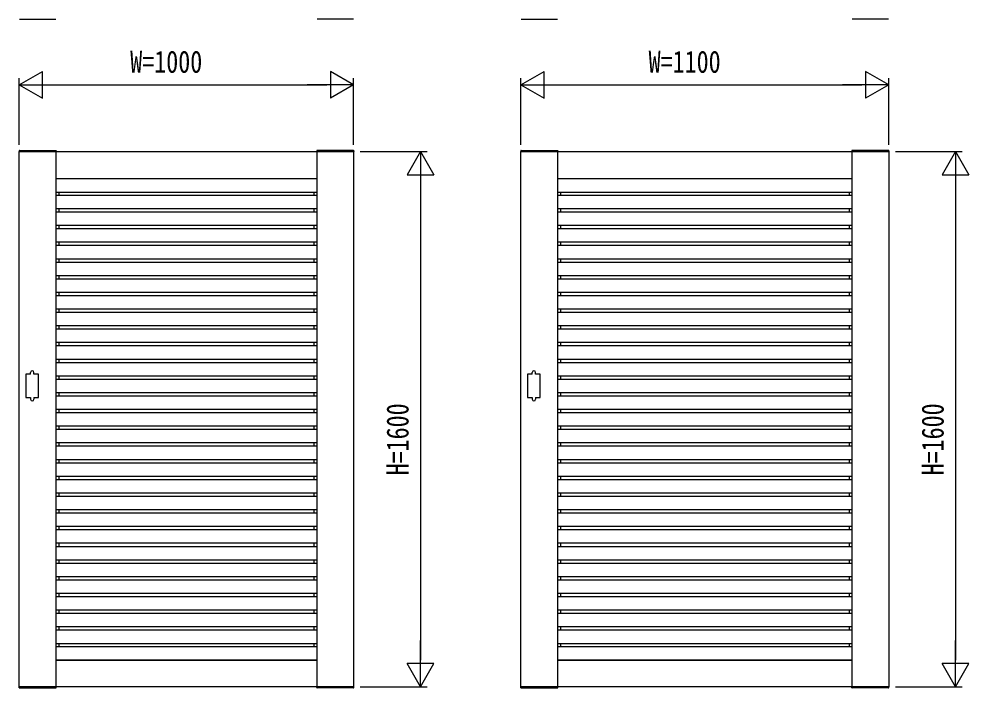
# Model space of a CAD drawing. Units: millimetres on the paper. Extents: x -297 to 297, y -210 to 210.
# Drawn here: x 5 to 147, y -26.5 to 73.5 of the extents above; entities that cross this region are included whole.
import ezdxf
from ezdxf.enums import TextEntityAlignment as Align

# ---------------------------------------------------------------- set-up
doc = ezdxf.new("R2010")
doc.units = ezdxf.units.MM
doc.layers.add('0-2_YKK_A1', color=4, linetype='Continuous')
doc.layers.add('0-3_YKK_D', color=6, linetype='Continuous')
doc.styles.add('ＭＳ ゴシック', font='')
doc.styles.get('ＭＳ ゴシック').set_extended_font_data('MS Gothic')

msp = doc.modelspace()

# ---------------------------------------------------------------- linework, layer by layer
at = {"layer": '0-2_YKK_A1'}
for p, q in [((5.033, 73.475), (10.47, 73.475)), ((54.97, 73.475), (49.533, 73.475)), ((80.033, 73.475), (85.47, 73.475)), ((134.97, 73.475), (129.533, 73.475)), ((4.983, 53.778), (4.976, 53.65)), ((4.976, 53.65), (10.526, 53.65)), ((5.033, 53.825), (10.47, 53.825)), ((10.501, 53.65), (10.501, -26.35)), ((10.52, 53.778), (10.526, 53.65)), ((49.483, 53.778), (49.476, 53.65)), ((55.026, 53.65), (49.476, 53.65)), ((49.501, 53.65), (49.501, -26.35)), ((54.97, 53.825), (49.533, 53.825)), ((55.02, 53.778), (55.026, 53.65)), ((79.983, 53.778), (79.976, 53.65)), ((79.976, 53.65), (85.526, 53.65)), ((80.033, 53.825), (85.47, 53.825)), ((85.501, 53.65), (85.501, -26.35)), ((85.52, 53.778), (85.526, 53.65)), ((129.483, 53.778), (129.476, 53.65)), ((135.026, 53.65), (129.476, 53.65)), ((129.501, 53.65), (129.501, -26.35)), ((134.97, 53.825), (129.533, 53.825)), ((135.02, 53.778), (135.026, 53.65)), ((10.501, 49.65), (49.501, 49.65)), ((10.501, 49.61), (49.501, 49.61)), ((10.941, 49.65), (10.941, 49.61)), ((49.061, 49.65), (49.061, 49.61)), ((85.501, 49.65), (129.501, 49.65)), ((85.501, 49.61), (129.501, 49.61)), ((85.941, 49.65), (85.941, 49.61)), ((129.061, 49.65), (129.061, 49.61)), ((10.501, 47.61), (49.501, 47.61)), ((10.501, 47.15), (49.501, 47.15)), ((10.941, 47.61), (10.941, 47.15)), ((49.061, 47.61), (49.061, 47.15)), ((85.501, 47.61), (129.501, 47.61)), ((85.501, 47.15), (129.501, 47.15)), ((85.941, 47.61), (85.941, 47.15)), ((129.061, 47.61), (129.061, 47.15)), ((10.501, 45.15), (49.501, 45.15)), ((10.501, 44.65), (49.501, 44.65)), ((10.941, 45.15), (10.941, 44.65)), ((49.061, 45.15), (49.061, 44.65)), ((85.501, 45.15), (129.501, 45.15)), ((85.501, 44.65), (129.501, 44.65)), ((85.941, 45.15), (85.941, 44.65)), ((129.061, 45.15), (129.061, 44.65)), ((10.501, 42.65), (49.501, 42.65)), ((10.941, 42.65), (10.941, 42.15)), ((49.061, 42.65), (49.061, 42.15)), ((85.501, 42.65), (129.501, 42.65)), ((85.941, 42.65), (85.941, 42.15)), ((129.061, 42.65), (129.061, 42.15)), ((10.501, 42.15), (49.501, 42.15)), ((85.501, 42.15), (129.501, 42.15)), ((10.501, 40.15), (49.501, 40.15)), ((10.941, 40.15), (10.941, 39.69)), ((49.061, 40.15), (49.061, 39.69)), ((85.501, 40.15), (129.501, 40.15)), ((85.941, 40.15), (85.941, 39.69)), ((129.061, 40.15), (129.061, 39.69)), ((10.501, 39.65), (49.501, 39.65)), ((85.501, 39.65), (129.501, 39.65)), ((10.501, 37.65), (49.501, 37.65)), ((10.501, 37.15), (49.501, 37.15)), ((10.941, 37.65), (10.941, 37.15)), ((49.061, 37.65), (49.061, 37.15)), ((85.501, 37.65), (129.501, 37.65)), ((85.501, 37.15), (129.501, 37.15)), ((85.941, 37.65), (85.941, 37.15)), ((129.061, 37.65), (129.061, 37.15)), ((10.501, 35.15), (49.501, 35.15)), ((10.501, 34.65), (49.501, 34.65)), ((10.941, 35.15), (10.941, 34.65)), ((49.061, 35.15), (49.061, 34.65)), ((85.501, 35.15), (129.501, 35.15)), ((85.501, 34.65), (129.501, 34.65)), ((85.941, 35.15), (85.941, 34.65)), ((129.061, 35.15), (129.061, 34.65)), ((10.501, 32.65), (49.501, 32.65)), ((10.501, 32.15), (49.501, 32.15)), ((10.941, 32.61), (10.941, 32.15)), ((49.061, 32.61), (49.061, 32.15)), ((85.501, 32.65), (129.501, 32.65)), ((85.501, 32.15), (129.501, 32.15)), ((85.941, 32.61), (85.941, 32.15)), ((129.061, 32.61), (129.061, 32.15)), ((10.501, 30.15), (49.501, 30.15)), ((10.941, 30.15), (10.941, 29.65)), ((49.061, 30.15), (49.061, 29.65)), ((85.501, 30.15), (129.501, 30.15)), ((85.941, 30.15), (85.941, 29.65)), ((129.061, 30.15), (129.061, 29.65)), ((10.501, 29.65), (49.501, 29.65)), ((85.501, 29.65), (129.501, 29.65)), ((10.501, 27.65), (49.501, 27.65)), ((10.501, 27.15), (49.501, 27.15)), ((10.941, 27.65), (10.941, 27.15)), ((49.061, 27.65), (49.061, 27.15)), ((85.501, 27.65), (129.501, 27.65)), ((85.501, 27.15), (129.501, 27.15)), ((85.941, 27.65), (85.941, 27.15)), ((129.061, 27.65), (129.061, 27.15)), ((10.501, 25.15), (49.501, 25.15)), ((10.501, 24.65), (49.501, 24.65)), ((10.941, 25.15), (10.941, 24.65)), ((49.061, 25.15), (49.061, 24.65)), ((85.501, 25.15), (129.501, 25.15)), ((85.501, 24.65), (129.501, 24.65)), ((85.941, 25.15), (85.941, 24.65)), ((129.061, 25.15), (129.061, 24.65)), ((10.501, 22.65), (49.501, 22.65)), ((10.501, 22.15), (49.501, 22.15)), ((10.941, 22.65), (10.941, 22.15)), ((49.061, 22.65), (49.061, 22.15)), ((85.501, 22.65), (129.501, 22.65)), ((85.501, 22.15), (129.501, 22.15)), ((85.941, 22.65), (85.941, 22.15)), ((129.061, 22.65), (129.061, 22.15)), ((6.701, 20.4), (6.701, 20.65)), ((7.201, 20.4), (7.201, 20.65)), ((10.501, 20.15), (49.501, 20.15)), ((10.941, 20.15), (10.941, 19.65)), ((49.061, 20.15), (49.061, 19.65)), ((81.701, 20.4), (81.701, 20.65)), ((82.201, 20.4), (82.201, 20.65)), ((85.501, 20.15), (129.501, 20.15)), ((85.941, 20.15), (85.941, 19.65)), ((129.061, 20.15), (129.061, 19.65)), ((10.501, 19.65), (49.501, 19.65)), ((85.501, 19.65), (129.501, 19.65)), ((10.501, 17.65), (49.501, 17.65)), ((10.501, 17.15), (49.501, 17.15)), ((10.941, 17.65), (10.941, 17.15)), ((49.061, 17.65), (49.061, 17.15)), ((85.501, 17.65), (129.501, 17.65)), ((85.501, 17.15), (129.501, 17.15)), ((85.941, 17.65), (85.941, 17.15)), ((129.061, 17.65), (129.061, 17.15)), ((6.701, 16.9), (6.701, 16.65)), ((7.201, 16.9), (7.201, 16.65)), ((81.701, 16.9), (81.701, 16.65)), ((82.201, 16.9), (82.201, 16.65)), ((10.501, 15.15), (49.501, 15.15)), ((10.501, 14.65), (49.501, 14.65)), ((10.941, 15.15), (10.941, 14.65)), ((49.061, 15.15), (49.061, 14.65)), ((85.501, 15.15), (129.501, 15.15)), ((85.501, 14.65), (129.501, 14.65)), ((85.941, 15.15), (85.941, 14.65)), ((129.061, 15.15), (129.061, 14.65)), ((10.501, 12.65), (49.501, 12.65)), ((10.501, 12.15), (49.501, 12.15)), ((10.941, 12.65), (10.941, 12.15)), ((49.061, 12.65), (49.061, 12.15)), ((85.501, 12.65), (129.501, 12.65)), ((85.501, 12.15), (129.501, 12.15)), ((85.941, 12.65), (85.941, 12.15)), ((129.061, 12.65), (129.061, 12.15)), ((10.501, 10.15), (49.501, 10.15)), ((10.941, 10.15), (10.941, 9.65)), ((49.061, 10.15), (49.061, 9.65)), ((85.501, 10.15), (129.501, 10.15)), ((85.941, 10.15), (85.941, 9.65)), ((129.061, 10.15), (129.061, 9.65)), ((10.501, 9.65), (49.501, 9.65)), ((85.501, 9.65), (129.501, 9.65)), ((10.501, 7.65), (49.501, 7.65)), ((10.501, 7.15), (49.501, 7.15)), ((10.941, 7.65), (10.941, 7.15)), ((49.061, 7.65), (49.061, 7.15)), ((85.501, 7.65), (129.501, 7.65)), ((85.501, 7.15), (129.501, 7.15)), ((85.941, 7.65), (85.941, 7.15)), ((129.061, 7.65), (129.061, 7.15)), ((10.501, 5.15), (49.501, 5.15)), ((10.501, 4.65), (49.501, 4.65)), ((10.941, 5.15), (10.941, 4.65)), ((49.061, 5.15), (49.061, 4.65)), ((85.501, 5.15), (129.501, 5.15)), ((85.501, 4.65), (129.501, 4.65)), ((85.941, 5.15), (85.941, 4.65)), ((129.061, 5.15), (129.061, 4.65)), ((10.501, 2.65), (49.501, 2.65)), ((10.501, 2.15), (49.501, 2.15)), ((10.941, 2.65), (10.941, 2.15)), ((49.061, 2.65), (49.061, 2.15)), ((85.501, 2.65), (129.501, 2.65)), ((85.501, 2.15), (129.501, 2.15)), ((85.941, 2.65), (85.941, 2.15)), ((129.061, 2.65), (129.061, 2.15)), ((10.501, 0.15), (49.501, 0.15)), ((10.941, 0.15), (10.941, -0.35)), ((49.061, 0.15), (49.061, -0.35)), ((85.501, 0.15), (129.501, 0.15)), ((85.941, 0.15), (85.941, -0.35)), ((129.061, 0.15), (129.061, -0.35)), ((10.501, -0.35), (49.501, -0.35)), ((85.501, -0.35), (129.501, -0.35)), ((10.501, -2.35), (49.501, -2.35)), ((10.941, -2.35), (10.941, -2.85)), ((49.061, -2.35), (49.061, -2.85)), ((85.501, -2.35), (129.501, -2.35)), ((85.941, -2.35), (85.941, -2.85)), ((129.061, -2.35), (129.061, -2.85)), ((10.501, -2.85), (49.501, -2.85)), ((85.501, -2.85), (129.501, -2.85)), ((10.501, -4.85), (49.501, -4.85)), ((10.501, -5.35), (49.501, -5.35)), ((10.941, -4.85), (10.941, -5.35)), ((49.061, -4.85), (49.061, -5.35)), ((85.501, -4.85), (129.501, -4.85)), ((85.501, -5.35), (129.501, -5.35)), ((85.941, -4.85), (85.941, -5.35)), ((129.061, -4.85), (129.061, -5.35)), ((10.501, -7.35), (49.501, -7.35)), ((10.501, -7.85), (49.501, -7.85)), ((10.941, -7.35), (10.941, -7.85)), ((49.061, -7.35), (49.061, -7.85)), ((85.501, -7.35), (129.501, -7.35)), ((85.501, -7.85), (129.501, -7.85)), ((85.941, -7.35), (85.941, -7.85)), ((129.061, -7.35), (129.061, -7.85)), ((10.501, -9.85), (49.501, -9.85)), ((10.941, -9.85), (10.941, -10.35)), ((49.061, -9.85), (49.061, -10.35)), ((85.501, -9.85), (129.501, -9.85)), ((85.941, -9.85), (85.941, -10.35)), ((129.061, -9.85), (129.061, -10.35)), ((10.501, -10.35), (49.501, -10.35)), ((85.501, -10.35), (129.501, -10.35)), ((10.501, -12.35), (49.501, -12.35)), ((10.941, -12.35), (10.941, -12.85)), ((49.061, -12.35), (49.061, -12.85)), ((85.501, -12.35), (129.501, -12.35)), ((85.941, -12.35), (85.941, -12.85)), ((129.061, -12.35), (129.061, -12.85)), ((10.501, -12.85), (49.501, -12.85)), ((85.501, -12.85), (129.501, -12.85)), ((10.501, -14.85), (49.501, -14.85)), ((10.501, -15.35), (49.501, -15.35)), ((10.941, -14.85), (10.941, -15.35)), ((49.061, -14.85), (49.061, -15.35)), ((85.501, -14.85), (129.501, -14.85)), ((85.501, -15.35), (129.501, -15.35)), ((85.941, -14.85), (85.941, -15.35)), ((129.061, -14.85), (129.061, -15.35)), ((10.501, -17.35), (49.501, -17.35)), ((10.501, -17.85), (49.501, -17.85)), ((10.941, -17.35), (10.941, -17.85)), ((49.061, -17.35), (49.061, -17.85)), ((85.501, -17.35), (129.501, -17.35)), ((85.501, -17.85), (129.501, -17.85)), ((85.941, -17.35), (85.941, -17.85)), ((129.061, -17.35), (129.061, -17.85)), ((10.501, -19.85), (49.501, -19.85)), ((10.941, -19.85), (10.941, -20.31)), ((49.061, -19.85), (49.061, -20.31)), ((85.501, -19.85), (129.501, -19.85)), ((85.941, -19.85), (85.941, -20.31)), ((129.061, -19.85), (129.061, -20.31)), ((10.501, -20.31), (49.501, -20.31)), ((85.501, -20.31), (129.501, -20.31)), ((10.501, -22.31), (49.501, -22.31)), ((10.501, -22.35), (49.501, -22.35)), ((10.941, -22.31), (10.941, -22.35)), ((49.061, -22.31), (49.061, -22.35)), ((85.501, -22.31), (129.501, -22.31)), ((85.501, -22.35), (129.501, -22.35)), ((85.941, -22.31), (85.941, -22.35)), ((129.061, -22.31), (129.061, -22.35)), ((4.976, -26.35), (10.526, -26.35)), ((4.983, -26.478), (4.976, -26.35)), ((5.033, -26.525), (10.47, -26.525)), ((10.52, -26.478), (10.526, -26.35)), ((55.026, -26.35), (49.476, -26.35)), ((49.483, -26.478), (49.476, -26.35)), ((54.97, -26.525), (49.533, -26.525)), ((55.02, -26.478), (55.026, -26.35)), ((79.976, -26.35), (85.526, -26.35)), ((79.983, -26.478), (79.976, -26.35)), ((80.033, -26.525), (85.47, -26.525)), ((85.52, -26.478), (85.526, -26.35)), ((135.026, -26.35), (129.476, -26.35)), ((129.483, -26.478), (129.476, -26.35)), ((134.97, -26.525), (129.533, -26.525)), ((135.02, -26.478), (135.026, -26.35))]:
    msp.add_line(p, q, dxfattribs=at)
for points in [[(5.001, 53.65), (55.001, 53.65), (55.001, -26.35), (5.001, -26.35)], [(80.001, 53.65), (135.001, 53.65), (135.001, -26.35), (80.001, -26.35)]]:
    msp.add_lwpolyline(points, close=True, dxfattribs=at)
for points in [[(6.701, 20.4), (6.001, 20.4), (6.001, 16.9), (6.701, 16.9)], [(7.201, 16.9), (7.901, 16.9), (7.901, 20.4), (7.201, 20.4)], [(81.701, 20.4), (81.001, 20.4), (81.001, 16.9), (81.701, 16.9)], [(82.201, 16.9), (82.901, 16.9), (82.901, 20.4), (82.201, 20.4)]]:
    msp.add_lwpolyline(points, dxfattribs=at)
for centre, radius, start, end in [((5.033, 53.775), 0.05, 90, 177), ((10.47, 53.775), 0.05, 3, 90), ((49.533, 53.775), 0.05, 90, 177), ((54.97, 53.775), 0.05, 3, 90), ((80.033, 53.775), 0.05, 90, 177), ((85.47, 53.775), 0.05, 3, 90), ((129.533, 53.775), 0.05, 90, 177), ((134.97, 53.775), 0.05, 3, 90), ((6.951, 20.65), 0.25, 0, 180), ((81.951, 20.65), 0.25, 0, 180), ((6.951, 16.65), 0.25, 180, 0), ((81.951, 16.65), 0.25, 180, 0), ((5.033, -26.475), 0.05, 183, 270), ((10.47, -26.475), 0.05, 270, 357), ((49.533, -26.475), 0.05, 183, 270), ((54.97, -26.475), 0.05, 270, 357), ((80.033, -26.475), 0.05, 183, 270), ((85.47, -26.475), 0.05, 270, 357), ((129.533, -26.475), 0.05, 183, 270), ((134.97, -26.475), 0.05, 270, 357)]:
    msp.add_arc(centre, radius, start, end, dxfattribs=at)
at = {"layer": '0-3_YKK_D'}
for p, q in [((5.001, 63.65), (8.465, 65.65)), ((8.465, 61.65), (8.465, 65.65)), ((55.001, 63.65), (51.537, 65.65)), ((51.537, 65.65), (51.537, 61.65)), ((80.001, 63.65), (83.465, 65.65)), ((83.465, 61.65), (83.465, 65.65)), ((135.001, 63.65), (131.537, 65.65)), ((131.537, 65.65), (131.537, 61.65)), ((5.001, 54.65), (5.001, 64.65)), ((55.001, 54.65), (55.001, 64.65)), ((80.001, 54.65), (80.001, 64.65)), ((135.001, 54.65), (135.001, 64.65)), ((5.001, 63.65), (8.465, 61.65)), ((5.001, 63.65), (11.93, 63.65)), ((9.001, 63.65), (51.001, 63.65)), ((55.001, 63.65), (48.073, 63.65)), ((55.001, 63.65), (51.537, 61.65)), ((80.001, 63.65), (83.465, 61.65)), ((80.001, 63.65), (86.93, 63.65)), ((84.001, 63.65), (131.001, 63.65)), ((135.001, 63.65), (128.073, 63.65)), ((135.001, 63.65), (131.537, 61.65)), ((56.001, 53.65), (66.001, 53.65)), ((65.001, 53.65), (63.001, 50.186)), ((65.001, 53.65), (67.001, 50.186)), ((65.001, 53.65), (65.001, 46.722)), ((136.001, 53.65), (146.001, 53.65)), ((145.001, 53.65), (143.001, 50.186)), ((145.001, 53.65), (147.001, 50.186)), ((145.001, 53.65), (145.001, 46.722)), ((63.001, 50.186), (67.001, 50.186)), ((143.001, 50.186), (147.001, 50.186)), ((65.001, 49.65), (65.001, -22.35)), ((145.001, 49.65), (145.001, -22.35)), ((65.001, -26.35), (65.001, -19.422)), ((145.001, -26.35), (145.001, -19.422)), ((65.001, -26.35), (63.001, -22.886)), ((67.001, -22.886), (63.001, -22.886)), ((65.001, -26.35), (67.001, -22.886)), ((145.001, -26.35), (143.001, -22.886)), ((147.001, -22.886), (143.001, -22.886)), ((145.001, -26.35), (147.001, -22.886)), ((56.001, -26.35), (66.001, -26.35)), ((136.001, -26.35), (146.001, -26.35))]:
    msp.add_line(p, q, dxfattribs=at)

# ---------------------------------------------------------------- texts
at = {"layer": '0-3_YKK_D', "style": 'ＭＳ ゴシック', "width": 0.8}
for s, p in [('W=1000', (21.601, 64.45)), ('W=1100', (99.101, 64.45))]:
    msp.add_text(s, height=3.299, dxfattribs=at).set_placement(p, align=Align.BOTTOM_LEFT)
for p in [(64.201, 5.25), (144.201, 5.25)]:
    msp.add_text('H=1600', height=3.299, rotation=90, dxfattribs=at).set_placement(p, align=Align.BOTTOM_LEFT)

doc.saveas('drawing.dxf')
